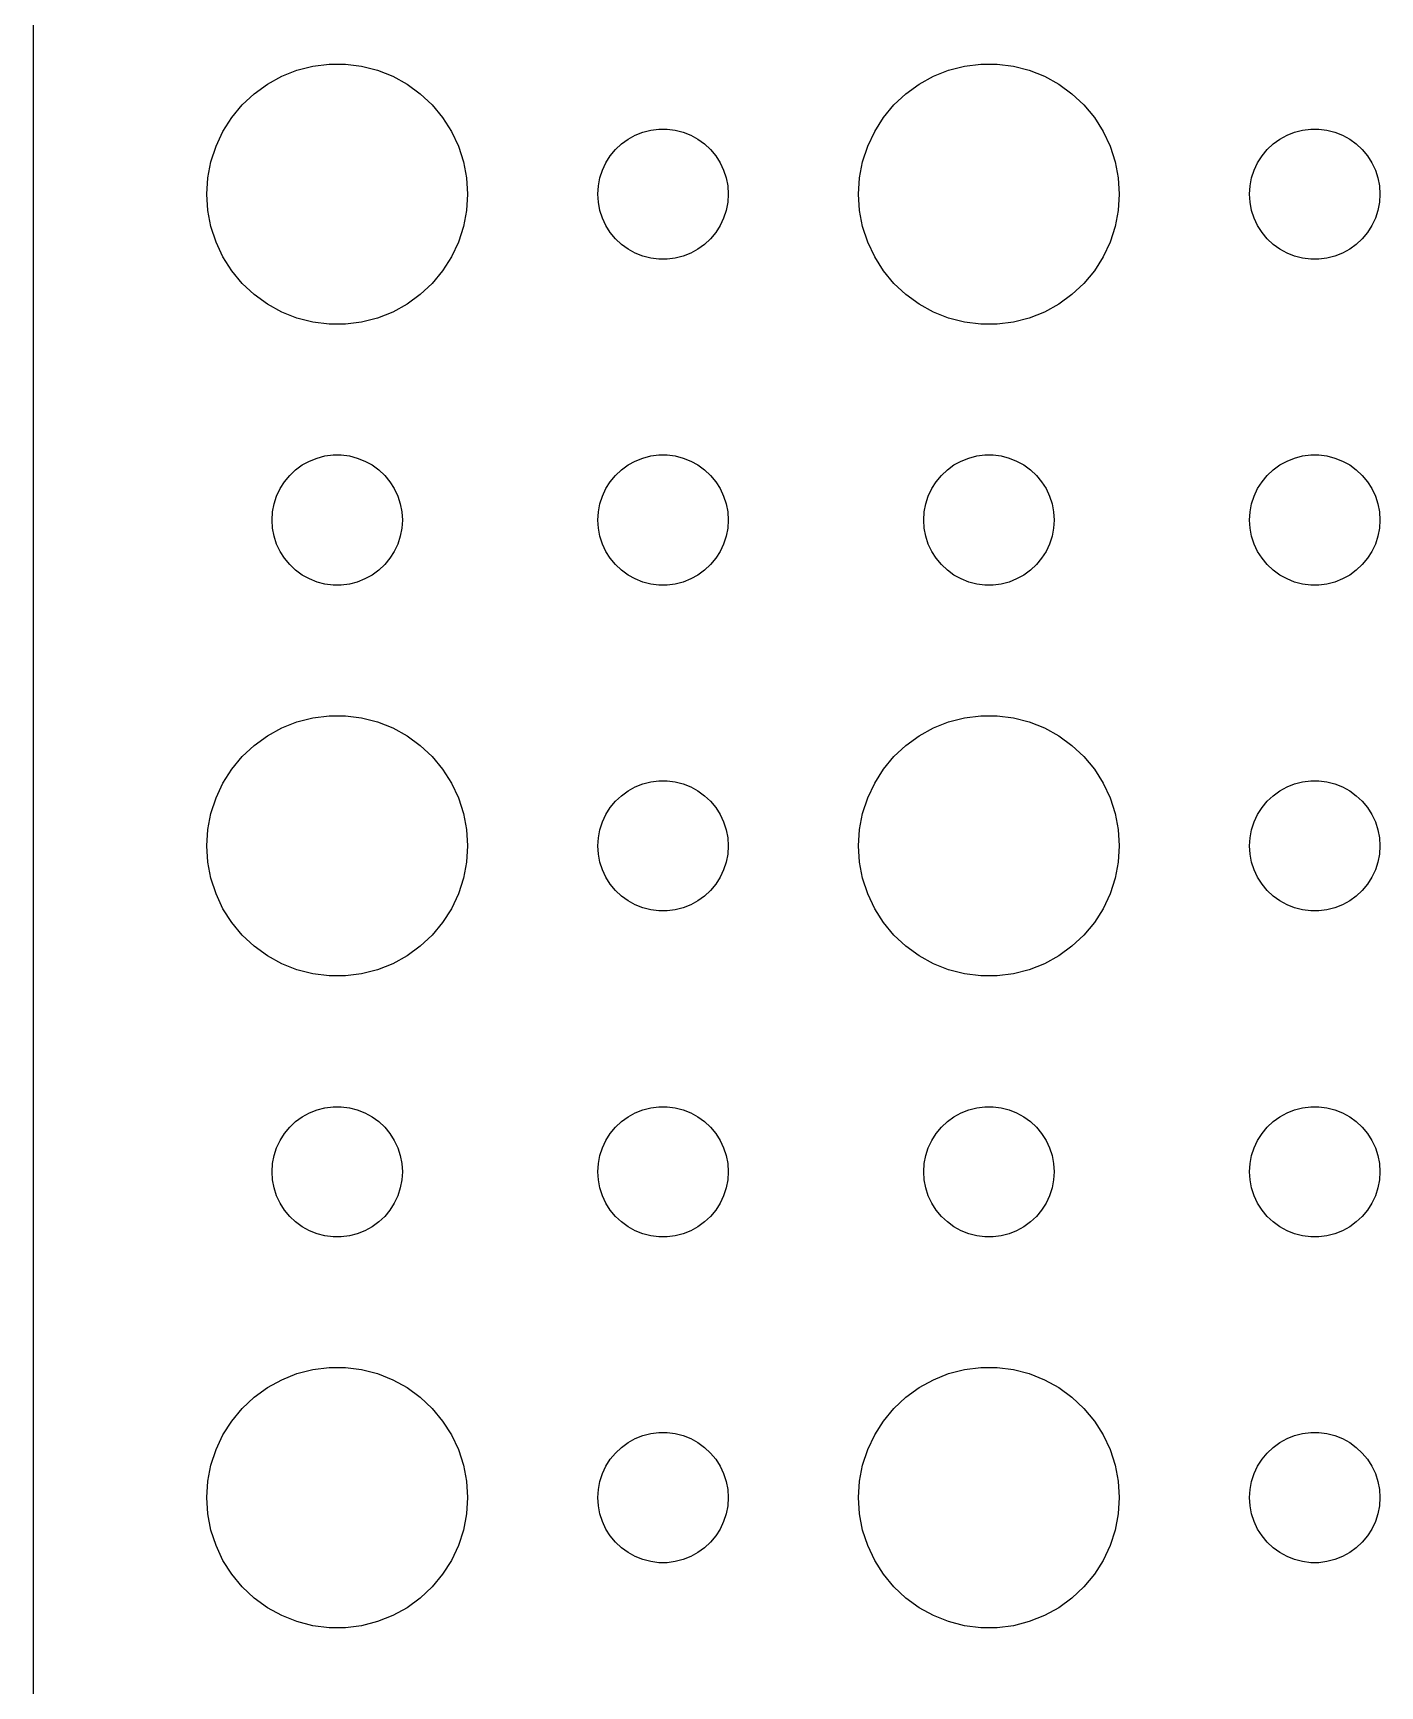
# Model space of a CAD drawing. Header units: metres. Extents: x -74 to 74, y -67 to 67.
# Drawn here: x -74.5 to -43.5, y -4.33 to 33.71 of the extents above; entities that cross this region are included whole.
import ezdxf

# ---------------------------------------------------------------- set-up
doc = ezdxf.new("R2010")
doc.units = ezdxf.units.M

msp = doc.modelspace()

# ---------------------------------------------------------------- linework, layer by layer
for p, q in [((-74.5, 62), (-74.5, -62)), ((-68.7773, 32.7145), (-68.427, 32.8532)), ((-68.427, 32.8532), (-68.0621, 32.9469)), ((-68.0621, 32.9469), (-67.6884, 32.9941)), ((-67.6884, 32.9941), (-67.3116, 32.9941)), ((-67.3116, 32.9941), (-66.9379, 32.9469)), ((-66.9379, 32.9469), (-66.573, 32.8532)), ((-66.573, 32.8532), (-66.2227, 32.7145)), ((-53.7773, 32.7145), (-53.427, 32.8532)), ((-53.427, 32.8532), (-53.0621, 32.9469)), ((-53.0621, 32.9469), (-52.6884, 32.9941)), ((-52.6884, 32.9941), (-52.3116, 32.9941)), ((-52.3116, 32.9941), (-51.9379, 32.9469)), ((-51.9379, 32.9469), (-51.5729, 32.8532)), ((-51.5729, 32.8532), (-51.2227, 32.7145)), ((-69.4123, 32.3115), (-69.1075, 32.533)), ((-69.1075, 32.533), (-68.7773, 32.7145)), ((-66.2227, 32.7145), (-65.8925, 32.533)), ((-65.8925, 32.533), (-65.5877, 32.3115)), ((-54.4123, 32.3115), (-54.1075, 32.533)), ((-54.1075, 32.533), (-53.7773, 32.7145)), ((-51.2227, 32.7145), (-50.8925, 32.533)), ((-50.8925, 32.533), (-50.5877, 32.3115)), ((-69.927, 31.7634), (-69.6869, 32.0536)), ((-69.6869, 32.0536), (-69.4123, 32.3115)), ((-65.5877, 32.3115), (-65.3131, 32.0536)), ((-65.3131, 32.0536), (-65.073, 31.7634)), ((-54.927, 31.7634), (-54.6869, 32.0536)), ((-54.6869, 32.0536), (-54.4123, 32.3115)), ((-50.5877, 32.3115), (-50.3131, 32.0536)), ((-50.3131, 32.0536), (-50.0729, 31.7634)), ((-70.1289, 31.4453), (-69.927, 31.7634)), ((-65.073, 31.7634), (-64.8711, 31.4453)), ((-55.1289, 31.4453), (-54.927, 31.7634)), ((-50.0729, 31.7634), (-49.8711, 31.4453)), ((-70.2893, 31.1044), (-70.1289, 31.4453)), ((-64.8711, 31.4453), (-64.7107, 31.1044)), ((-60.9561, 31.1558), (-60.8037, 31.2665)), ((-60.8037, 31.2665), (-60.6387, 31.3572)), ((-60.6387, 31.3572), (-60.4635, 31.4266)), ((-60.4635, 31.4266), (-60.2811, 31.4734)), ((-60.2811, 31.4734), (-60.0942, 31.497)), ((-60.0942, 31.497), (-59.9058, 31.497)), ((-59.9058, 31.497), (-59.7189, 31.4734)), ((-59.7189, 31.4734), (-59.5365, 31.4266)), ((-59.5365, 31.4266), (-59.3613, 31.3572)), ((-59.3613, 31.3572), (-59.1963, 31.2665)), ((-59.1963, 31.2665), (-59.0439, 31.1558)), ((-55.2893, 31.1044), (-55.1289, 31.4453)), ((-49.8711, 31.4453), (-49.7107, 31.1044)), ((-45.9561, 31.1558), (-45.8037, 31.2665)), ((-45.8037, 31.2665), (-45.6387, 31.3572)), ((-45.6387, 31.3572), (-45.4635, 31.4266)), ((-45.4635, 31.4266), (-45.2811, 31.4734)), ((-45.2811, 31.4734), (-45.0942, 31.497)), ((-45.0942, 31.497), (-44.9058, 31.497)), ((-44.9058, 31.497), (-44.7189, 31.4734)), ((-44.7189, 31.4734), (-44.5365, 31.4266)), ((-44.5365, 31.4266), (-44.3613, 31.3572)), ((-44.3613, 31.3572), (-44.1963, 31.2665)), ((-44.1963, 31.2665), (-44.0439, 31.1558)), ((-70.4057, 30.7461), (-70.2893, 31.1044)), ((-64.7107, 31.1044), (-64.5943, 30.7461)), ((-61.3145, 30.7226), (-61.2135, 30.8817)), ((-61.2135, 30.8817), (-61.0934, 31.0268)), ((-61.0934, 31.0268), (-60.9561, 31.1558)), ((-59.0439, 31.1558), (-58.9065, 31.0268)), ((-58.9065, 31.0268), (-58.7865, 30.8817)), ((-58.7865, 30.8817), (-58.6855, 30.7226)), ((-55.4057, 30.7461), (-55.2893, 31.1044)), ((-49.7107, 31.1044), (-49.5942, 30.7461)), ((-46.3145, 30.7226), (-46.2135, 30.8817)), ((-46.2135, 30.8817), (-46.0934, 31.0268)), ((-46.0934, 31.0268), (-45.9561, 31.1558)), ((-44.0439, 31.1558), (-43.9065, 31.0268)), ((-43.9065, 31.0268), (-43.7865, 30.8817)), ((-43.7865, 30.8817), (-43.6855, 30.7226)), ((-70.4763, 30.376), (-70.4057, 30.7461)), ((-64.5943, 30.7461), (-64.5237, 30.376)), ((-61.4529, 30.373), (-61.3947, 30.5522)), ((-61.3947, 30.5522), (-61.3145, 30.7226)), ((-58.6855, 30.7226), (-58.6053, 30.5522)), ((-58.6053, 30.5522), (-58.5471, 30.373)), ((-55.4763, 30.376), (-55.4057, 30.7461)), ((-49.5942, 30.7461), (-49.5237, 30.376)), ((-46.4529, 30.373), (-46.3947, 30.5522)), ((-46.3947, 30.5522), (-46.3145, 30.7226)), ((-43.6855, 30.7226), (-43.6053, 30.5522)), ((-43.6053, 30.5522), (-43.5471, 30.373)), ((-70.5, 30), (-70.4763, 30.376)), ((-64.5237, 30.376), (-64.5, 30)), ((-61.5, 30), (-61.4882, 30.188)), ((-61.4882, 30.188), (-61.4529, 30.373)), ((-58.5471, 30.373), (-58.5118, 30.188)), ((-58.5118, 30.188), (-58.5, 30)), ((-55.5, 30), (-55.4763, 30.376)), ((-49.5237, 30.376), (-49.5, 30)), ((-46.5, 30), (-46.4882, 30.188)), ((-46.4882, 30.188), (-46.4529, 30.373)), ((-43.5471, 30.373), (-43.5118, 30.188)), ((-43.5118, 30.188), (-43.5, 30)), ((-70.4763, 29.624), (-70.5, 30)), ((-64.5, 30), (-64.5237, 29.624)), ((-61.4882, 29.812), (-61.5, 30)), ((-61.4529, 29.627), (-61.4882, 29.812)), ((-58.5118, 29.812), (-58.5471, 29.627)), ((-58.5, 30), (-58.5118, 29.812)), ((-55.4763, 29.624), (-55.5, 30)), ((-49.5, 30), (-49.5237, 29.624)), ((-46.4882, 29.812), (-46.5, 30)), ((-46.4529, 29.627), (-46.4882, 29.812)), ((-43.5118, 29.812), (-43.5471, 29.627)), ((-43.5, 30), (-43.5118, 29.812)), ((-70.4057, 29.2539), (-70.4763, 29.624)), ((-64.5237, 29.624), (-64.5943, 29.2539)), ((-61.3947, 29.4478), (-61.4529, 29.627)), ((-61.3145, 29.2774), (-61.3947, 29.4478)), ((-58.6053, 29.4478), (-58.6855, 29.2774)), ((-58.5471, 29.627), (-58.6053, 29.4478)), ((-55.4057, 29.2539), (-55.4763, 29.624)), ((-49.5237, 29.624), (-49.5942, 29.2539)), ((-46.3947, 29.4478), (-46.4529, 29.627)), ((-46.3145, 29.2774), (-46.3947, 29.4478)), ((-43.6053, 29.4478), (-43.6855, 29.2774)), ((-43.5471, 29.627), (-43.6053, 29.4478)), ((-70.2893, 28.8956), (-70.4057, 29.2539)), ((-64.5943, 29.2539), (-64.7107, 28.8956)), ((-61.2135, 29.1183), (-61.3145, 29.2774)), ((-61.0934, 28.9732), (-61.2135, 29.1183)), ((-60.9561, 28.8442), (-61.0934, 28.9732)), ((-58.9065, 28.9732), (-59.0439, 28.8442)), ((-58.7865, 29.1183), (-58.9065, 28.9732)), ((-58.6855, 29.2774), (-58.7865, 29.1183)), ((-55.2893, 28.8956), (-55.4057, 29.2539)), ((-49.5942, 29.2539), (-49.7107, 28.8956)), ((-46.2135, 29.1183), (-46.3145, 29.2774)), ((-46.0934, 28.9732), (-46.2135, 29.1183)), ((-45.9561, 28.8442), (-46.0934, 28.9732)), ((-43.9065, 28.9732), (-44.0439, 28.8442)), ((-43.7865, 29.1183), (-43.9065, 28.9732)), ((-43.6855, 29.2774), (-43.7865, 29.1183)), ((-70.1289, 28.5547), (-70.2893, 28.8956)), ((-69.927, 28.2366), (-70.1289, 28.5547)), ((-64.8711, 28.5547), (-65.073, 28.2366)), ((-64.7107, 28.8956), (-64.8711, 28.5547)), ((-60.8037, 28.7335), (-60.9561, 28.8442)), ((-60.6387, 28.6427), (-60.8037, 28.7335)), ((-60.4635, 28.5734), (-60.6387, 28.6427)), ((-60.2811, 28.5266), (-60.4635, 28.5734)), ((-59.5365, 28.5734), (-59.7189, 28.5266)), ((-59.3613, 28.6427), (-59.5365, 28.5734)), ((-59.1963, 28.7335), (-59.3613, 28.6427)), ((-59.0439, 28.8442), (-59.1963, 28.7335)), ((-55.1289, 28.5547), (-55.2893, 28.8956)), ((-54.927, 28.2366), (-55.1289, 28.5547)), ((-49.8711, 28.5547), (-50.0729, 28.2366)), ((-49.7107, 28.8956), (-49.8711, 28.5547)), ((-45.8037, 28.7335), (-45.9561, 28.8442)), ((-45.6387, 28.6427), (-45.8037, 28.7335)), ((-45.4635, 28.5734), (-45.6387, 28.6427)), ((-45.2811, 28.5266), (-45.4635, 28.5734)), ((-44.5365, 28.5734), (-44.7189, 28.5266)), ((-44.3613, 28.6427), (-44.5365, 28.5734)), ((-44.1963, 28.7335), (-44.3613, 28.6427)), ((-44.0439, 28.8442), (-44.1963, 28.7335)), ((-69.6869, 27.9464), (-69.927, 28.2366)), ((-65.073, 28.2366), (-65.3131, 27.9464)), ((-60.0942, 28.503), (-60.2811, 28.5266)), ((-59.9058, 28.503), (-60.0942, 28.503)), ((-59.7189, 28.5266), (-59.9058, 28.503)), ((-54.6869, 27.9464), (-54.927, 28.2366)), ((-50.0729, 28.2366), (-50.3131, 27.9464)), ((-45.0942, 28.503), (-45.2811, 28.5266)), ((-44.9058, 28.503), (-45.0942, 28.503)), ((-44.7189, 28.5266), (-44.9058, 28.503)), ((-69.4123, 27.6884), (-69.6869, 27.9464)), ((-65.3131, 27.9464), (-65.5877, 27.6884)), ((-54.4123, 27.6884), (-54.6869, 27.9464)), ((-50.3131, 27.9464), (-50.5877, 27.6884)), ((-69.1075, 27.467), (-69.4123, 27.6884)), ((-68.7773, 27.2855), (-69.1075, 27.467)), ((-65.8925, 27.467), (-66.2227, 27.2855)), ((-65.5877, 27.6884), (-65.8925, 27.467)), ((-54.1075, 27.467), (-54.4123, 27.6884)), ((-53.7773, 27.2855), (-54.1075, 27.467)), ((-50.8925, 27.467), (-51.2227, 27.2855)), ((-50.5877, 27.6884), (-50.8925, 27.467)), ((-68.427, 27.1468), (-68.7773, 27.2855)), ((-68.0621, 27.0531), (-68.427, 27.1468)), ((-67.6884, 27.0059), (-68.0621, 27.0531)), ((-66.9379, 27.0531), (-67.3116, 27.0059)), ((-66.573, 27.1468), (-66.9379, 27.0531)), ((-66.2227, 27.2855), (-66.573, 27.1468)), ((-53.427, 27.1468), (-53.7773, 27.2855)), ((-53.0621, 27.0531), (-53.427, 27.1468)), ((-52.6884, 27.0059), (-53.0621, 27.0531)), ((-51.9379, 27.0531), (-52.3116, 27.0059)), ((-51.5729, 27.1468), (-51.9379, 27.0531)), ((-51.2227, 27.2855), (-51.5729, 27.1468)), ((-67.3116, 27.0059), (-67.6884, 27.0059)), ((-52.3116, 27.0059), (-52.6884, 27.0059)), ((-67.9635, 23.9266), (-67.7811, 23.9734)), ((-67.7811, 23.9734), (-67.5942, 23.997)), ((-67.5942, 23.997), (-67.4058, 23.997)), ((-67.4058, 23.997), (-67.2189, 23.9734)), ((-67.2189, 23.9734), (-67.0365, 23.9266)), ((-60.4635, 23.9266), (-60.2811, 23.9734)), ((-60.2811, 23.9734), (-60.0942, 23.997)), ((-60.0942, 23.997), (-59.9058, 23.997)), ((-59.9058, 23.997), (-59.7189, 23.9734)), ((-59.7189, 23.9734), (-59.5365, 23.9266)), ((-52.9635, 23.9266), (-52.7811, 23.9734)), ((-52.7811, 23.9734), (-52.5942, 23.997)), ((-52.5942, 23.997), (-52.4058, 23.997)), ((-52.4058, 23.997), (-52.2189, 23.9734)), ((-52.2189, 23.9734), (-52.0365, 23.9266)), ((-45.4635, 23.9266), (-45.2811, 23.9734)), ((-45.2811, 23.9734), (-45.0942, 23.997)), ((-45.0942, 23.997), (-44.9058, 23.997)), ((-44.9058, 23.997), (-44.7189, 23.9734)), ((-44.7189, 23.9734), (-44.5365, 23.9266)), ((-68.5934, 23.5268), (-68.4561, 23.6558)), ((-68.4561, 23.6558), (-68.3037, 23.7665)), ((-68.3037, 23.7665), (-68.1387, 23.8572)), ((-68.1387, 23.8572), (-67.9635, 23.9266)), ((-67.0365, 23.9266), (-66.8613, 23.8572)), ((-66.8613, 23.8572), (-66.6963, 23.7665)), ((-66.6963, 23.7665), (-66.5439, 23.6558)), ((-66.5439, 23.6558), (-66.4065, 23.5268)), ((-61.0934, 23.5268), (-60.9561, 23.6558)), ((-60.9561, 23.6558), (-60.8037, 23.7665)), ((-60.8037, 23.7665), (-60.6387, 23.8572)), ((-60.6387, 23.8572), (-60.4635, 23.9266)), ((-59.5365, 23.9266), (-59.3613, 23.8572)), ((-59.3613, 23.8572), (-59.1963, 23.7665)), ((-59.1963, 23.7665), (-59.0439, 23.6558)), ((-59.0439, 23.6558), (-58.9065, 23.5268)), ((-53.5934, 23.5268), (-53.4561, 23.6558)), ((-53.4561, 23.6558), (-53.3037, 23.7665)), ((-53.3037, 23.7665), (-53.1387, 23.8572)), ((-53.1387, 23.8572), (-52.9635, 23.9266)), ((-52.0365, 23.9266), (-51.8613, 23.8572)), ((-51.8613, 23.8572), (-51.6963, 23.7665)), ((-51.6963, 23.7665), (-51.5439, 23.6558)), ((-51.5439, 23.6558), (-51.4065, 23.5268)), ((-46.0934, 23.5268), (-45.9561, 23.6558)), ((-45.9561, 23.6558), (-45.8037, 23.7665)), ((-45.8037, 23.7665), (-45.6387, 23.8572)), ((-45.6387, 23.8572), (-45.4635, 23.9266)), ((-44.5365, 23.9266), (-44.3613, 23.8572)), ((-44.3613, 23.8572), (-44.1963, 23.7665)), ((-44.1963, 23.7665), (-44.0439, 23.6558)), ((-44.0439, 23.6558), (-43.9065, 23.5268)), ((-68.8947, 23.0522), (-68.8145, 23.2226)), ((-68.8145, 23.2226), (-68.7135, 23.3817)), ((-68.7135, 23.3817), (-68.5934, 23.5268)), ((-66.4065, 23.5268), (-66.2865, 23.3817)), ((-66.2865, 23.3817), (-66.1855, 23.2226)), ((-66.1855, 23.2226), (-66.1053, 23.0522)), ((-61.3947, 23.0522), (-61.3145, 23.2226)), ((-61.3145, 23.2226), (-61.2135, 23.3817)), ((-61.2135, 23.3817), (-61.0934, 23.5268)), ((-58.9065, 23.5268), (-58.7865, 23.3817)), ((-58.7865, 23.3817), (-58.6855, 23.2226)), ((-58.6855, 23.2226), (-58.6053, 23.0522)), ((-53.8947, 23.0522), (-53.8145, 23.2226)), ((-53.8145, 23.2226), (-53.7135, 23.3817)), ((-53.7135, 23.3817), (-53.5934, 23.5268)), ((-51.4065, 23.5268), (-51.2865, 23.3817)), ((-51.2865, 23.3817), (-51.1855, 23.2226)), ((-51.1855, 23.2226), (-51.1053, 23.0522)), ((-46.3947, 23.0522), (-46.3145, 23.2226)), ((-46.3145, 23.2226), (-46.2135, 23.3817)), ((-46.2135, 23.3817), (-46.0934, 23.5268)), ((-43.9065, 23.5268), (-43.7865, 23.3817)), ((-43.7865, 23.3817), (-43.6855, 23.2226)), ((-43.6855, 23.2226), (-43.6053, 23.0522)), ((-68.9882, 22.688), (-68.9529, 22.873)), ((-68.9529, 22.873), (-68.8947, 23.0522)), ((-66.1053, 23.0522), (-66.0471, 22.873)), ((-66.0471, 22.873), (-66.0118, 22.688)), ((-61.4882, 22.688), (-61.4529, 22.873)), ((-61.4529, 22.873), (-61.3947, 23.0522)), ((-58.6053, 23.0522), (-58.5471, 22.873)), ((-58.5471, 22.873), (-58.5118, 22.688)), ((-53.9882, 22.688), (-53.9529, 22.873)), ((-53.9529, 22.873), (-53.8947, 23.0522)), ((-51.1053, 23.0522), (-51.0471, 22.873)), ((-51.0471, 22.873), (-51.0118, 22.688)), ((-46.4882, 22.688), (-46.4529, 22.873)), ((-46.4529, 22.873), (-46.3947, 23.0522)), ((-43.6053, 23.0522), (-43.5471, 22.873)), ((-43.5471, 22.873), (-43.5118, 22.688)), ((-69, 22.5), (-68.9882, 22.688)), ((-68.9882, 22.312), (-69, 22.5)), ((-66.0118, 22.688), (-66, 22.5)), ((-66, 22.5), (-66.0118, 22.312)), ((-61.5, 22.5), (-61.4882, 22.688)), ((-61.4882, 22.312), (-61.5, 22.5)), ((-58.5118, 22.688), (-58.5, 22.5)), ((-58.5, 22.5), (-58.5118, 22.312)), ((-54, 22.5), (-53.9882, 22.688)), ((-53.9882, 22.312), (-54, 22.5)), ((-51.0118, 22.688), (-51, 22.5)), ((-51, 22.5), (-51.0118, 22.312)), ((-46.5, 22.5), (-46.4882, 22.688)), ((-46.4882, 22.312), (-46.5, 22.5)), ((-43.5118, 22.688), (-43.5, 22.5)), ((-43.5, 22.5), (-43.5118, 22.312)), ((-68.9529, 22.127), (-68.9882, 22.312)), ((-68.8947, 21.9478), (-68.9529, 22.127)), ((-66.0471, 22.127), (-66.1053, 21.9478)), ((-66.0118, 22.312), (-66.0471, 22.127)), ((-61.4529, 22.127), (-61.4882, 22.312)), ((-61.3947, 21.9478), (-61.4529, 22.127)), ((-58.5471, 22.127), (-58.6053, 21.9478)), ((-58.5118, 22.312), (-58.5471, 22.127)), ((-53.9529, 22.127), (-53.9882, 22.312)), ((-53.8947, 21.9478), (-53.9529, 22.127)), ((-51.0471, 22.127), (-51.1053, 21.9478)), ((-51.0118, 22.312), (-51.0471, 22.127)), ((-46.4529, 22.127), (-46.4882, 22.312)), ((-46.3947, 21.9478), (-46.4529, 22.127)), ((-43.5471, 22.127), (-43.6053, 21.9478)), ((-43.5118, 22.312), (-43.5471, 22.127)), ((-68.8145, 21.7774), (-68.8947, 21.9478)), ((-68.7135, 21.6183), (-68.8145, 21.7774)), ((-66.1855, 21.7774), (-66.2865, 21.6183)), ((-66.1053, 21.9478), (-66.1855, 21.7774)), ((-61.3145, 21.7774), (-61.3947, 21.9478)), ((-61.2135, 21.6183), (-61.3145, 21.7774)), ((-58.6855, 21.7774), (-58.7865, 21.6183)), ((-58.6053, 21.9478), (-58.6855, 21.7774)), ((-53.8145, 21.7774), (-53.8947, 21.9478)), ((-53.7135, 21.6183), (-53.8145, 21.7774)), ((-51.1855, 21.7774), (-51.2865, 21.6183)), ((-51.1053, 21.9478), (-51.1855, 21.7774)), ((-46.3145, 21.7774), (-46.3947, 21.9478)), ((-46.2135, 21.6183), (-46.3145, 21.7774)), ((-43.6855, 21.7774), (-43.7865, 21.6183)), ((-43.6053, 21.9478), (-43.6855, 21.7774)), ((-68.5934, 21.4732), (-68.7135, 21.6183)), ((-68.4561, 21.3442), (-68.5934, 21.4732)), ((-68.3037, 21.2335), (-68.4561, 21.3442)), ((-66.5439, 21.3442), (-66.6963, 21.2335)), ((-66.4065, 21.4732), (-66.5439, 21.3442)), ((-66.2865, 21.6183), (-66.4065, 21.4732)), ((-61.0934, 21.4732), (-61.2135, 21.6183)), ((-60.9561, 21.3442), (-61.0934, 21.4732)), ((-60.8037, 21.2335), (-60.9561, 21.3442)), ((-59.0439, 21.3442), (-59.1963, 21.2335)), ((-58.9065, 21.4732), (-59.0439, 21.3442)), ((-58.7865, 21.6183), (-58.9065, 21.4732)), ((-53.5934, 21.4732), (-53.7135, 21.6183)), ((-53.4561, 21.3442), (-53.5934, 21.4732)), ((-53.3037, 21.2335), (-53.4561, 21.3442)), ((-51.5439, 21.3442), (-51.6963, 21.2335)), ((-51.4065, 21.4732), (-51.5439, 21.3442)), ((-51.2865, 21.6183), (-51.4065, 21.4732)), ((-46.0934, 21.4732), (-46.2135, 21.6183)), ((-45.9561, 21.3442), (-46.0934, 21.4732)), ((-45.8037, 21.2335), (-45.9561, 21.3442)), ((-44.0439, 21.3442), (-44.1963, 21.2335)), ((-43.9065, 21.4732), (-44.0439, 21.3442)), ((-43.7865, 21.6183), (-43.9065, 21.4732)), ((-68.1387, 21.1427), (-68.3037, 21.2335)), ((-67.9635, 21.0734), (-68.1387, 21.1427)), ((-67.7811, 21.0266), (-67.9635, 21.0734)), ((-67.5942, 21.003), (-67.7811, 21.0266)), ((-67.4058, 21.003), (-67.5942, 21.003)), ((-67.2189, 21.0266), (-67.4058, 21.003)), ((-67.0365, 21.0734), (-67.2189, 21.0266)), ((-66.8613, 21.1427), (-67.0365, 21.0734)), ((-66.6963, 21.2335), (-66.8613, 21.1427)), ((-60.6387, 21.1427), (-60.8037, 21.2335)), ((-60.4635, 21.0734), (-60.6387, 21.1427)), ((-60.2811, 21.0266), (-60.4635, 21.0734)), ((-60.0942, 21.003), (-60.2811, 21.0266)), ((-59.9058, 21.003), (-60.0942, 21.003)), ((-59.7189, 21.0266), (-59.9058, 21.003)), ((-59.5365, 21.0734), (-59.7189, 21.0266)), ((-59.3613, 21.1427), (-59.5365, 21.0734)), ((-59.1963, 21.2335), (-59.3613, 21.1427)), ((-53.1387, 21.1427), (-53.3037, 21.2335)), ((-52.9635, 21.0734), (-53.1387, 21.1427)), ((-52.7811, 21.0266), (-52.9635, 21.0734)), ((-52.5942, 21.003), (-52.7811, 21.0266)), ((-52.4058, 21.003), (-52.5942, 21.003)), ((-52.2189, 21.0266), (-52.4058, 21.003)), ((-52.0365, 21.0734), (-52.2189, 21.0266)), ((-51.8613, 21.1427), (-52.0365, 21.0734)), ((-51.6963, 21.2335), (-51.8613, 21.1427)), ((-45.6387, 21.1427), (-45.8037, 21.2335)), ((-45.4635, 21.0734), (-45.6387, 21.1427)), ((-45.2811, 21.0266), (-45.4635, 21.0734)), ((-45.0942, 21.003), (-45.2811, 21.0266)), ((-44.9058, 21.003), (-45.0942, 21.003)), ((-44.7189, 21.0266), (-44.9058, 21.003)), ((-44.5365, 21.0734), (-44.7189, 21.0266)), ((-44.3613, 21.1427), (-44.5365, 21.0734)), ((-44.1963, 21.2335), (-44.3613, 21.1427)), ((-68.427, 17.8532), (-68.0621, 17.9469)), ((-68.0621, 17.9469), (-67.6884, 17.9941)), ((-67.6884, 17.9941), (-67.3116, 17.9941)), ((-67.3116, 17.9941), (-66.9379, 17.9469)), ((-66.9379, 17.9469), (-66.573, 17.8532)), ((-53.427, 17.8532), (-53.0621, 17.9469)), ((-53.0621, 17.9469), (-52.6884, 17.9941)), ((-52.6884, 17.9941), (-52.3116, 17.9941)), ((-52.3116, 17.9941), (-51.9379, 17.9469)), ((-51.9379, 17.9469), (-51.5729, 17.8532)), ((-69.4123, 17.3115), (-69.1075, 17.533)), ((-69.1075, 17.533), (-68.7773, 17.7145)), ((-68.7773, 17.7145), (-68.427, 17.8532)), ((-66.573, 17.8532), (-66.2227, 17.7145)), ((-66.2227, 17.7145), (-65.8925, 17.533)), ((-65.8925, 17.533), (-65.5877, 17.3115)), ((-54.4123, 17.3115), (-54.1075, 17.533)), ((-54.1075, 17.533), (-53.7773, 17.7145)), ((-53.7773, 17.7145), (-53.427, 17.8532)), ((-51.5729, 17.8532), (-51.2227, 17.7145)), ((-51.2227, 17.7145), (-50.8925, 17.533)), ((-50.8925, 17.533), (-50.5877, 17.3115)), ((-69.6869, 17.0536), (-69.4123, 17.3115)), ((-65.5877, 17.3115), (-65.3131, 17.0536)), ((-54.6869, 17.0536), (-54.4123, 17.3115)), ((-50.5877, 17.3115), (-50.3131, 17.0536)), ((-70.1289, 16.4453), (-69.927, 16.7634)), ((-69.927, 16.7634), (-69.6869, 17.0536)), ((-65.3131, 17.0536), (-65.073, 16.7634)), ((-65.073, 16.7634), (-64.8711, 16.4453)), ((-55.1289, 16.4453), (-54.927, 16.7634)), ((-54.927, 16.7634), (-54.6869, 17.0536)), ((-50.3131, 17.0536), (-50.0729, 16.7634)), ((-50.0729, 16.7634), (-49.8711, 16.4453)), ((-70.2893, 16.1044), (-70.1289, 16.4453)), ((-64.8711, 16.4453), (-64.7107, 16.1044)), ((-60.6387, 16.3572), (-60.4635, 16.4266)), ((-60.4635, 16.4266), (-60.2811, 16.4734)), ((-60.2811, 16.4734), (-60.0942, 16.497)), ((-60.0942, 16.497), (-59.9058, 16.497)), ((-59.9058, 16.497), (-59.7189, 16.4734)), ((-59.7189, 16.4734), (-59.5365, 16.4266)), ((-59.5365, 16.4266), (-59.3613, 16.3572)), ((-55.2893, 16.1044), (-55.1289, 16.4453)), ((-49.8711, 16.4453), (-49.7107, 16.1044)), ((-45.6387, 16.3572), (-45.4635, 16.4266)), ((-45.4635, 16.4266), (-45.2811, 16.4734)), ((-45.2811, 16.4734), (-45.0942, 16.497)), ((-45.0942, 16.497), (-44.9058, 16.497)), ((-44.9058, 16.497), (-44.7189, 16.4734)), ((-44.7189, 16.4734), (-44.5365, 16.4266)), ((-44.5365, 16.4266), (-44.3613, 16.3572)), ((-70.4057, 15.7461), (-70.2893, 16.1044)), ((-64.7107, 16.1044), (-64.5943, 15.7461)), ((-61.2135, 15.8817), (-61.0934, 16.0268)), ((-61.0934, 16.0268), (-60.9561, 16.1558)), ((-60.9561, 16.1558), (-60.8037, 16.2665)), ((-60.8037, 16.2665), (-60.6387, 16.3572)), ((-59.3613, 16.3572), (-59.1963, 16.2665)), ((-59.1963, 16.2665), (-59.0439, 16.1558)), ((-59.0439, 16.1558), (-58.9065, 16.0268)), ((-58.9065, 16.0268), (-58.7865, 15.8817)), ((-55.4057, 15.7461), (-55.2893, 16.1044)), ((-49.7107, 16.1044), (-49.5942, 15.7461)), ((-46.2135, 15.8817), (-46.0934, 16.0268)), ((-46.0934, 16.0268), (-45.9561, 16.1558)), ((-45.9561, 16.1558), (-45.8037, 16.2665)), ((-45.8037, 16.2665), (-45.6387, 16.3572)), ((-44.3613, 16.3572), (-44.1963, 16.2665)), ((-44.1963, 16.2665), (-44.0439, 16.1558)), ((-44.0439, 16.1558), (-43.9065, 16.0268)), ((-43.9065, 16.0268), (-43.7865, 15.8817)), ((-70.4763, 15.376), (-70.4057, 15.7461)), ((-64.5943, 15.7461), (-64.5237, 15.376)), ((-61.3947, 15.5522), (-61.3145, 15.7226)), ((-61.3145, 15.7226), (-61.2135, 15.8817)), ((-58.7865, 15.8817), (-58.6855, 15.7226)), ((-58.6855, 15.7226), (-58.6053, 15.5522)), ((-55.4763, 15.376), (-55.4057, 15.7461)), ((-49.5942, 15.7461), (-49.5237, 15.376)), ((-46.3947, 15.5522), (-46.3145, 15.7226)), ((-46.3145, 15.7226), (-46.2135, 15.8817)), ((-43.7865, 15.8817), (-43.6855, 15.7226)), ((-43.6855, 15.7226), (-43.6053, 15.5522)), ((-70.5, 15), (-70.4763, 15.376)), ((-64.5237, 15.376), (-64.5, 15)), ((-61.4882, 15.188), (-61.4529, 15.373)), ((-61.4529, 15.373), (-61.3947, 15.5522)), ((-58.6053, 15.5522), (-58.5471, 15.373)), ((-58.5471, 15.373), (-58.5118, 15.188)), ((-55.5, 15), (-55.4763, 15.376)), ((-49.5237, 15.376), (-49.5, 15)), ((-46.4882, 15.188), (-46.4529, 15.373)), ((-46.4529, 15.373), (-46.3947, 15.5522)), ((-43.6053, 15.5522), (-43.5471, 15.373)), ((-43.5471, 15.373), (-43.5118, 15.188)), ((-70.4763, 14.624), (-70.5, 15)), ((-64.5, 15), (-64.5237, 14.624)), ((-61.5, 15), (-61.4882, 15.188)), ((-61.4882, 14.812), (-61.5, 15)), ((-58.5118, 15.188), (-58.5, 15)), ((-58.5, 15), (-58.5118, 14.812)), ((-55.4763, 14.624), (-55.5, 15)), ((-49.5, 15), (-49.5237, 14.624)), ((-46.5, 15), (-46.4882, 15.188)), ((-46.4882, 14.812), (-46.5, 15)), ((-43.5118, 15.188), (-43.5, 15)), ((-43.5, 15), (-43.5118, 14.812)), ((-70.4057, 14.2539), (-70.4763, 14.624)), ((-64.5237, 14.624), (-64.5943, 14.2539)), ((-61.4529, 14.627), (-61.4882, 14.812)), ((-61.3947, 14.4478), (-61.4529, 14.627)), ((-58.5471, 14.627), (-58.6053, 14.4478)), ((-58.5118, 14.812), (-58.5471, 14.627)), ((-55.4057, 14.2539), (-55.4763, 14.624)), ((-49.5237, 14.624), (-49.5942, 14.2539)), ((-46.4529, 14.627), (-46.4882, 14.812)), ((-46.3947, 14.4478), (-46.4529, 14.627)), ((-43.5471, 14.627), (-43.6053, 14.4478)), ((-43.5118, 14.812), (-43.5471, 14.627)), ((-70.2893, 13.8956), (-70.4057, 14.2539)), ((-64.5943, 14.2539), (-64.7107, 13.8956)), ((-61.3145, 14.2774), (-61.3947, 14.4478)), ((-61.2135, 14.1183), (-61.3145, 14.2774)), ((-61.0934, 13.9732), (-61.2135, 14.1183)), ((-58.7865, 14.1183), (-58.9065, 13.9732)), ((-58.6855, 14.2774), (-58.7865, 14.1183)), ((-58.6053, 14.4478), (-58.6855, 14.2774)), ((-55.2893, 13.8956), (-55.4057, 14.2539)), ((-49.5942, 14.2539), (-49.7107, 13.8956)), ((-46.3145, 14.2774), (-46.3947, 14.4478)), ((-46.2135, 14.1183), (-46.3145, 14.2774)), ((-46.0934, 13.9732), (-46.2135, 14.1183)), ((-43.7865, 14.1183), (-43.9065, 13.9732)), ((-43.6855, 14.2774), (-43.7865, 14.1183)), ((-43.6053, 14.4478), (-43.6855, 14.2774)), ((-70.1289, 13.5547), (-70.2893, 13.8956)), ((-64.7107, 13.8956), (-64.8711, 13.5547)), ((-60.9561, 13.8442), (-61.0934, 13.9732)), ((-60.8037, 13.7335), (-60.9561, 13.8442)), ((-60.6387, 13.6427), (-60.8037, 13.7335)), ((-59.1963, 13.7335), (-59.3613, 13.6427)), ((-59.0439, 13.8442), (-59.1963, 13.7335)), ((-58.9065, 13.9732), (-59.0439, 13.8442)), ((-55.1289, 13.5547), (-55.2893, 13.8956)), ((-49.7107, 13.8956), (-49.8711, 13.5547)), ((-45.9561, 13.8442), (-46.0934, 13.9732)), ((-45.8037, 13.7335), (-45.9561, 13.8442)), ((-45.6387, 13.6427), (-45.8037, 13.7335)), ((-44.1963, 13.7335), (-44.3613, 13.6427)), ((-44.0439, 13.8442), (-44.1963, 13.7335)), ((-43.9065, 13.9732), (-44.0439, 13.8442)), ((-69.927, 13.2366), (-70.1289, 13.5547)), ((-64.8711, 13.5547), (-65.073, 13.2366)), ((-60.4635, 13.5734), (-60.6387, 13.6427)), ((-60.2811, 13.5266), (-60.4635, 13.5734)), ((-60.0942, 13.5029), (-60.2811, 13.5266)), ((-59.9058, 13.5029), (-60.0942, 13.5029)), ((-59.7189, 13.5266), (-59.9058, 13.5029)), ((-59.5365, 13.5734), (-59.7189, 13.5266)), ((-59.3613, 13.6427), (-59.5365, 13.5734)), ((-54.927, 13.2366), (-55.1289, 13.5547)), ((-49.8711, 13.5547), (-50.0729, 13.2366)), ((-45.4635, 13.5734), (-45.6387, 13.6427)), ((-45.2811, 13.5266), (-45.4635, 13.5734)), ((-45.0942, 13.5029), (-45.2811, 13.5266)), ((-44.9058, 13.5029), (-45.0942, 13.5029)), ((-44.7189, 13.5266), (-44.9058, 13.5029)), ((-44.5365, 13.5734), (-44.7189, 13.5266)), ((-44.3613, 13.6427), (-44.5365, 13.5734)), ((-69.6869, 12.9464), (-69.927, 13.2366)), ((-69.4123, 12.6884), (-69.6869, 12.9464)), ((-65.3131, 12.9464), (-65.5877, 12.6884)), ((-65.073, 13.2366), (-65.3131, 12.9464)), ((-54.6869, 12.9464), (-54.927, 13.2366)), ((-54.4123, 12.6884), (-54.6869, 12.9464)), ((-50.3131, 12.9464), (-50.5877, 12.6884)), ((-50.0729, 13.2366), (-50.3131, 12.9464)), ((-69.1075, 12.467), (-69.4123, 12.6884)), ((-65.5877, 12.6884), (-65.8925, 12.467)), ((-54.1075, 12.467), (-54.4123, 12.6884)), ((-50.5877, 12.6884), (-50.8925, 12.467)), ((-68.7773, 12.2855), (-69.1075, 12.467)), ((-68.427, 12.1468), (-68.7773, 12.2855)), ((-66.2227, 12.2855), (-66.573, 12.1468)), ((-65.8925, 12.467), (-66.2227, 12.2855)), ((-53.7773, 12.2855), (-54.1075, 12.467)), ((-53.427, 12.1468), (-53.7773, 12.2855)), ((-51.2227, 12.2855), (-51.5729, 12.1468)), ((-50.8925, 12.467), (-51.2227, 12.2855)), ((-68.0621, 12.0531), (-68.427, 12.1468)), ((-67.6884, 12.0059), (-68.0621, 12.0531)), ((-67.3116, 12.0059), (-67.6884, 12.0059)), ((-66.9379, 12.0531), (-67.3116, 12.0059)), ((-66.573, 12.1468), (-66.9379, 12.0531)), ((-53.0621, 12.0531), (-53.427, 12.1468)), ((-52.6884, 12.0059), (-53.0621, 12.0531)), ((-52.3116, 12.0059), (-52.6884, 12.0059)), ((-51.9379, 12.0531), (-52.3116, 12.0059)), ((-51.5729, 12.1468), (-51.9379, 12.0531)), ((-68.4561, 8.65576), (-68.3037, 8.76648)), ((-68.3037, 8.76648), (-68.1387, 8.85724)), ((-68.1387, 8.85724), (-67.9635, 8.92657)), ((-67.9635, 8.92657), (-67.7811, 8.97342)), ((-67.7811, 8.97342), (-67.5942, 8.99704)), ((-67.5942, 8.99704), (-67.4058, 8.99704)), ((-67.4058, 8.99704), (-67.2189, 8.97342)), ((-67.2189, 8.97342), (-67.0365, 8.92657)), ((-67.0365, 8.92657), (-66.8613, 8.85724)), ((-66.8613, 8.85724), (-66.6963, 8.76648)), ((-66.6963, 8.76648), (-66.5439, 8.65576)), ((-60.9561, 8.65576), (-60.8037, 8.76648)), ((-60.8037, 8.76648), (-60.6387, 8.85724)), ((-60.6387, 8.85724), (-60.4635, 8.92657)), ((-60.4635, 8.92657), (-60.2811, 8.97342)), ((-60.2811, 8.97342), (-60.0942, 8.99704)), ((-60.0942, 8.99704), (-59.9058, 8.99704)), ((-59.9058, 8.99704), (-59.7189, 8.97342)), ((-59.7189, 8.97342), (-59.5365, 8.92657)), ((-59.5365, 8.92657), (-59.3613, 8.85724)), ((-59.3613, 8.85724), (-59.1963, 8.76648)), ((-59.1963, 8.76648), (-59.0439, 8.65576)), ((-53.4561, 8.65576), (-53.3037, 8.76648)), ((-53.3037, 8.76648), (-53.1387, 8.85724)), ((-53.1387, 8.85724), (-52.9635, 8.92657)), ((-52.9635, 8.92657), (-52.7811, 8.97342)), ((-52.7811, 8.97342), (-52.5942, 8.99704)), ((-52.5942, 8.99704), (-52.4058, 8.99704)), ((-52.4058, 8.99704), (-52.2189, 8.97342)), ((-52.2189, 8.97342), (-52.0365, 8.92657)), ((-52.0365, 8.92657), (-51.8613, 8.85724)), ((-51.8613, 8.85724), (-51.6963, 8.76648)), ((-51.6963, 8.76648), (-51.5439, 8.65576)), ((-45.9561, 8.65576), (-45.8037, 8.76648)), ((-45.8037, 8.76648), (-45.6387, 8.85724)), ((-45.6387, 8.85724), (-45.4635, 8.92657)), ((-45.4635, 8.92657), (-45.2811, 8.97342)), ((-45.2811, 8.97342), (-45.0942, 8.99704)), ((-45.0942, 8.99704), (-44.9058, 8.99704)), ((-44.9058, 8.99704), (-44.7189, 8.97342)), ((-44.7189, 8.97342), (-44.5365, 8.92657)), ((-44.5365, 8.92657), (-44.3613, 8.85724)), ((-44.3613, 8.85724), (-44.1963, 8.76648)), ((-44.1963, 8.76648), (-44.0439, 8.65576)), ((-68.8145, 8.22263), (-68.7135, 8.38167)), ((-68.7135, 8.38167), (-68.5934, 8.52681)), ((-68.5934, 8.52681), (-68.4561, 8.65576)), ((-66.5439, 8.65576), (-66.4065, 8.52681)), ((-66.4065, 8.52681), (-66.2865, 8.38167)), ((-66.2865, 8.38167), (-66.1855, 8.22263)), ((-61.3145, 8.22263), (-61.2135, 8.38167)), ((-61.2135, 8.38167), (-61.0934, 8.52681)), ((-61.0934, 8.52681), (-60.9561, 8.65576)), ((-59.0439, 8.65576), (-58.9065, 8.52681)), ((-58.9065, 8.52681), (-58.7865, 8.38167)), ((-58.7865, 8.38167), (-58.6855, 8.22263)), ((-53.8145, 8.22263), (-53.7135, 8.38167)), ((-53.7135, 8.38167), (-53.5934, 8.52681)), ((-53.5934, 8.52681), (-53.4561, 8.65576)), ((-51.5439, 8.65576), (-51.4065, 8.52681)), ((-51.4065, 8.52681), (-51.2865, 8.38167)), ((-51.2865, 8.38167), (-51.1855, 8.22263)), ((-46.3145, 8.22263), (-46.2135, 8.38167)), ((-46.2135, 8.38167), (-46.0934, 8.52681)), ((-46.0934, 8.52681), (-45.9561, 8.65576)), ((-44.0439, 8.65576), (-43.9065, 8.52681)), ((-43.9065, 8.52681), (-43.7865, 8.38167)), ((-43.7865, 8.38167), (-43.6855, 8.22263)), ((-68.9529, 7.87303), (-68.8947, 8.05219)), ((-68.8947, 8.05219), (-68.8145, 8.22263)), ((-66.1855, 8.22263), (-66.1053, 8.05219)), ((-66.1053, 8.05219), (-66.0471, 7.87303)), ((-61.4529, 7.87303), (-61.3947, 8.05219)), ((-61.3947, 8.05219), (-61.3145, 8.22263)), ((-58.6855, 8.22263), (-58.6053, 8.05219)), ((-58.6053, 8.05219), (-58.5471, 7.87303)), ((-53.9529, 7.87303), (-53.8947, 8.05219)), ((-53.8947, 8.05219), (-53.8145, 8.22263)), ((-51.1855, 8.22263), (-51.1053, 8.05219)), ((-51.1053, 8.05219), (-51.0471, 7.87303)), ((-46.4529, 7.87303), (-46.3947, 8.05219)), ((-46.3947, 8.05219), (-46.3145, 8.22263)), ((-43.6855, 8.22263), (-43.6053, 8.05219)), ((-43.6053, 8.05219), (-43.5471, 7.87303)), ((-69, 7.5), (-68.9882, 7.68799)), ((-68.9882, 7.68799), (-68.9529, 7.87303)), ((-66.0471, 7.87303), (-66.0118, 7.68799)), ((-66.0118, 7.68799), (-66, 7.5)), ((-61.5, 7.5), (-61.4882, 7.68799)), ((-61.4882, 7.68799), (-61.4529, 7.87303)), ((-58.5471, 7.87303), (-58.5118, 7.68799)), ((-58.5118, 7.68799), (-58.5, 7.5)), ((-54, 7.5), (-53.9882, 7.68799)), ((-53.9882, 7.68799), (-53.9529, 7.87303)), ((-51.0471, 7.87303), (-51.0118, 7.68799)), ((-51.0118, 7.68799), (-51, 7.5)), ((-46.5, 7.5), (-46.4882, 7.68799)), ((-46.4882, 7.68799), (-46.4529, 7.87303)), ((-43.5471, 7.87303), (-43.5118, 7.68799)), ((-43.5118, 7.68799), (-43.5, 7.5)), ((-68.9882, 7.312), (-69, 7.5)), ((-68.9529, 7.12695), (-68.9882, 7.312)), ((-66.0118, 7.312), (-66.0471, 7.12695)), ((-66, 7.5), (-66.0118, 7.312)), ((-61.4882, 7.312), (-61.5, 7.5)), ((-61.4529, 7.12695), (-61.4882, 7.312)), ((-58.5118, 7.312), (-58.5471, 7.12695)), ((-58.5, 7.5), (-58.5118, 7.312)), ((-53.9882, 7.312), (-54, 7.5)), ((-53.9529, 7.12695), (-53.9882, 7.312)), ((-51.0118, 7.312), (-51.0471, 7.12695)), ((-51, 7.5), (-51.0118, 7.312)), ((-46.4882, 7.312), (-46.5, 7.5)), ((-46.4529, 7.12695), (-46.4882, 7.312)), ((-43.5118, 7.312), (-43.5471, 7.12695)), ((-43.5, 7.5), (-43.5118, 7.312)), ((-68.8947, 6.9478), (-68.9529, 7.12695)), ((-68.8145, 6.77736), (-68.8947, 6.9478)), ((-66.1053, 6.9478), (-66.1855, 6.77736)), ((-66.0471, 7.12695), (-66.1053, 6.9478)), ((-61.3947, 6.9478), (-61.4529, 7.12695)), ((-61.3145, 6.77736), (-61.3947, 6.9478)), ((-58.6053, 6.9478), (-58.6855, 6.77736)), ((-58.5471, 7.12695), (-58.6053, 6.9478)), ((-53.8947, 6.9478), (-53.9529, 7.12695)), ((-53.8145, 6.77736), (-53.8947, 6.9478)), ((-51.1053, 6.9478), (-51.1855, 6.77736)), ((-51.0471, 7.12695), (-51.1053, 6.9478)), ((-46.3947, 6.9478), (-46.4529, 7.12695)), ((-46.3145, 6.77736), (-46.3947, 6.9478)), ((-43.6053, 6.9478), (-43.6855, 6.77736)), ((-43.5471, 7.12695), (-43.6053, 6.9478)), ((-68.7135, 6.61832), (-68.8145, 6.77736)), ((-68.5934, 6.47318), (-68.7135, 6.61832)), ((-68.4561, 6.34422), (-68.5934, 6.47318)), ((-66.4065, 6.47318), (-66.5439, 6.34422)), ((-66.2865, 6.61832), (-66.4065, 6.47318)), ((-66.1855, 6.77736), (-66.2865, 6.61832)), ((-61.2135, 6.61832), (-61.3145, 6.77736)), ((-61.0934, 6.47318), (-61.2135, 6.61832)), ((-60.9561, 6.34422), (-61.0934, 6.47318)), ((-58.9065, 6.47318), (-59.0439, 6.34422)), ((-58.7865, 6.61832), (-58.9065, 6.47318)), ((-58.6855, 6.77736), (-58.7865, 6.61832)), ((-53.7135, 6.61832), (-53.8145, 6.77736)), ((-53.5934, 6.47318), (-53.7135, 6.61832)), ((-53.4561, 6.34422), (-53.5934, 6.47318)), ((-51.4065, 6.47318), (-51.5439, 6.34422)), ((-51.2865, 6.61832), (-51.4065, 6.47318)), ((-51.1855, 6.77736), (-51.2865, 6.61832)), ((-46.2135, 6.61832), (-46.3145, 6.77736)), ((-46.0934, 6.47318), (-46.2135, 6.61832)), ((-45.9561, 6.34422), (-46.0934, 6.47318)), ((-43.9065, 6.47318), (-44.0439, 6.34422)), ((-43.7865, 6.61832), (-43.9065, 6.47318)), ((-43.6855, 6.77736), (-43.7865, 6.61832)), ((-68.3037, 6.23351), (-68.4561, 6.34422)), ((-68.1387, 6.14275), (-68.3037, 6.23351)), ((-67.9635, 6.07341), (-68.1387, 6.14275)), ((-66.8613, 6.14275), (-67.0365, 6.07341)), ((-66.6963, 6.23351), (-66.8613, 6.14275)), ((-66.5439, 6.34422), (-66.6963, 6.23351)), ((-60.8037, 6.23351), (-60.9561, 6.34422)), ((-60.6387, 6.14275), (-60.8037, 6.23351)), ((-60.4635, 6.07341), (-60.6387, 6.14275)), ((-59.3613, 6.14275), (-59.5365, 6.07341)), ((-59.1963, 6.23351), (-59.3613, 6.14275)), ((-59.0439, 6.34422), (-59.1963, 6.23351)), ((-53.3037, 6.23351), (-53.4561, 6.34422)), ((-53.1387, 6.14275), (-53.3037, 6.23351)), ((-52.9635, 6.07341), (-53.1387, 6.14275)), ((-51.8613, 6.14275), (-52.0365, 6.07341)), ((-51.6963, 6.23351), (-51.8613, 6.14275)), ((-51.5439, 6.34422), (-51.6963, 6.23351)), ((-45.8037, 6.23351), (-45.9561, 6.34422)), ((-45.6387, 6.14275), (-45.8037, 6.23351)), ((-45.4635, 6.07341), (-45.6387, 6.14275)), ((-44.3613, 6.14275), (-44.5365, 6.07341)), ((-44.1963, 6.23351), (-44.3613, 6.14275)), ((-44.0439, 6.34422), (-44.1963, 6.23351)), ((-67.7811, 6.02657), (-67.9635, 6.07341)), ((-67.5942, 6.00294), (-67.7811, 6.02657)), ((-67.4058, 6.00294), (-67.5942, 6.00294)), ((-67.2189, 6.02657), (-67.4058, 6.00294)), ((-67.0365, 6.07341), (-67.2189, 6.02657)), ((-60.2811, 6.02657), (-60.4635, 6.07341)), ((-60.0942, 6.00294), (-60.2811, 6.02657)), ((-59.9058, 6.00294), (-60.0942, 6.00294)), ((-59.7189, 6.02657), (-59.9058, 6.00294)), ((-59.5365, 6.07341), (-59.7189, 6.02657)), ((-52.7811, 6.02657), (-52.9635, 6.07341)), ((-52.5942, 6.00294), (-52.7811, 6.02657)), ((-52.4058, 6.00294), (-52.5942, 6.00294)), ((-52.2189, 6.02657), (-52.4058, 6.00294)), ((-52.0365, 6.07341), (-52.2189, 6.02657)), ((-45.2811, 6.02657), (-45.4635, 6.07341)), ((-45.0942, 6.00294), (-45.2811, 6.02657)), ((-44.9058, 6.00294), (-45.0942, 6.00294)), ((-44.7189, 6.02657), (-44.9058, 6.00294)), ((-44.5365, 6.07341), (-44.7189, 6.02657)), ((-69.1075, 2.53297), (-68.7773, 2.71448)), ((-68.7773, 2.71448), (-68.427, 2.85316)), ((-68.427, 2.85316), (-68.0621, 2.94685)), ((-68.0621, 2.94685), (-67.6884, 2.99408)), ((-67.6884, 2.99408), (-67.3116, 2.99408)), ((-67.3116, 2.99408), (-66.9379, 2.94685)), ((-66.9379, 2.94685), (-66.573, 2.85316)), ((-66.573, 2.85316), (-66.2227, 2.71448)), ((-66.2227, 2.71448), (-65.8925, 2.53297)), ((-54.1075, 2.53297), (-53.7773, 2.71448)), ((-53.7773, 2.71448), (-53.427, 2.85316)), ((-53.427, 2.85316), (-53.0621, 2.94685)), ((-53.0621, 2.94685), (-52.6884, 2.99408)), ((-52.6884, 2.99408), (-52.3116, 2.99408)), ((-52.3116, 2.99408), (-51.9379, 2.94685)), ((-51.9379, 2.94685), (-51.5729, 2.85316)), ((-51.5729, 2.85316), (-51.2227, 2.71448)), ((-51.2227, 2.71448), (-50.8925, 2.53297)), ((-69.6869, 2.05363), (-69.4123, 2.31154)), ((-69.4123, 2.31154), (-69.1075, 2.53297)), ((-65.8925, 2.53297), (-65.5877, 2.31154)), ((-65.5877, 2.31154), (-65.3131, 2.05363)), ((-54.6869, 2.05363), (-54.4123, 2.31154)), ((-54.4123, 2.31154), (-54.1075, 2.53297)), ((-50.8925, 2.53297), (-50.5877, 2.31154)), ((-50.5877, 2.31154), (-50.3131, 2.05363)), ((-69.927, 1.76335), (-69.6869, 2.05363)), ((-65.3131, 2.05363), (-65.073, 1.76335)), ((-54.927, 1.76335), (-54.6869, 2.05363)), ((-50.3131, 2.05363), (-50.0729, 1.76335)), ((-70.1289, 1.44525), (-69.927, 1.76335)), ((-65.073, 1.76335), (-64.8711, 1.44525)), ((-55.1289, 1.44525), (-54.927, 1.76335)), ((-50.0729, 1.76335), (-49.8711, 1.44525)), ((-70.2893, 1.10437), (-70.1289, 1.44525)), ((-64.8711, 1.44525), (-64.7107, 1.10437)), ((-61.0934, 1.02681), (-60.9561, 1.15576)), ((-60.9561, 1.15576), (-60.8037, 1.26648)), ((-60.8037, 1.26648), (-60.6387, 1.35724)), ((-60.6387, 1.35724), (-60.4635, 1.42657)), ((-60.4635, 1.42657), (-60.2811, 1.47342)), ((-60.2811, 1.47342), (-60.0942, 1.49704)), ((-60.0942, 1.49704), (-59.9058, 1.49704)), ((-59.9058, 1.49704), (-59.7189, 1.47342)), ((-59.7189, 1.47342), (-59.5365, 1.42657)), ((-59.5365, 1.42657), (-59.3613, 1.35724)), ((-59.3613, 1.35724), (-59.1963, 1.26648)), ((-59.1963, 1.26648), (-59.0439, 1.15576)), ((-59.0439, 1.15576), (-58.9065, 1.02681)), ((-55.2893, 1.10437), (-55.1289, 1.44525)), ((-49.8711, 1.44525), (-49.7107, 1.10437)), ((-46.0934, 1.02681), (-45.9561, 1.15576)), ((-45.9561, 1.15576), (-45.8037, 1.26648)), ((-45.8037, 1.26648), (-45.6387, 1.35724)), ((-45.6387, 1.35724), (-45.4635, 1.42657)), ((-45.4635, 1.42657), (-45.2811, 1.47342)), ((-45.2811, 1.47342), (-45.0942, 1.49704)), ((-45.0942, 1.49704), (-44.9058, 1.49704)), ((-44.9058, 1.49704), (-44.7189, 1.47342)), ((-44.7189, 1.47342), (-44.5365, 1.42657)), ((-44.5365, 1.42657), (-44.3613, 1.35724)), ((-44.3613, 1.35724), (-44.1963, 1.26648)), ((-44.1963, 1.26648), (-44.0439, 1.15576)), ((-44.0439, 1.15576), (-43.9065, 1.02681)), ((-70.4057, 0.746063), (-70.2893, 1.10437)), ((-64.7107, 1.10437), (-64.5943, 0.746063)), ((-61.3145, 0.722626), (-61.2135, 0.881668)), ((-61.2135, 0.881668), (-61.0934, 1.02681)), ((-58.9065, 1.02681), (-58.7865, 0.881668)), ((-58.7865, 0.881668), (-58.6855, 0.722626)), ((-55.4057, 0.746063), (-55.2893, 1.10437)), ((-49.7107, 1.10437), (-49.5942, 0.746063)), ((-46.3145, 0.722626), (-46.2135, 0.881668)), ((-46.2135, 0.881668), (-46.0934, 1.02681)), ((-43.9065, 1.02681), (-43.7865, 0.881668)), ((-43.7865, 0.881668), (-43.6855, 0.722626)), ((-70.4763, 0.375992), (-70.4057, 0.746063)), ((-64.5943, 0.746063), (-64.5237, 0.375992)), ((-61.4529, 0.373032), (-61.3947, 0.552185)), ((-61.3947, 0.552185), (-61.3145, 0.722626)), ((-58.6855, 0.722626), (-58.6053, 0.552185)), ((-58.6053, 0.552185), (-58.5471, 0.373032)), ((-55.4763, 0.375992), (-55.4057, 0.746063)), ((-49.5942, 0.746063), (-49.5237, 0.375992)), ((-46.4529, 0.373032), (-46.3947, 0.552185)), ((-46.3947, 0.552185), (-46.3145, 0.722626)), ((-43.6855, 0.722626), (-43.6053, 0.552185)), ((-43.6053, 0.552185), (-43.5471, 0.373032)), ((-70.5, 0), (-70.4763, 0.375992)), ((-70.4763, -0.375992), (-70.5, 0)), ((-64.5237, 0.375992), (-64.5, 0)), ((-64.5, 0), (-64.5237, -0.375992)), ((-61.5, 0), (-61.4882, 0.187988)), ((-61.4882, -0.187988), (-61.5, 0)), ((-61.4882, 0.187988), (-61.4529, 0.373032)), ((-58.5471, 0.373032), (-58.5118, 0.187988)), ((-58.5118, 0.187988), (-58.5, 0)), ((-58.5, 0), (-58.5118, -0.187988)), ((-55.5, 0), (-55.4763, 0.375992)), ((-55.4763, -0.375992), (-55.5, 0)), ((-49.5237, 0.375992), (-49.5, 0)), ((-49.5, 0), (-49.5237, -0.375992)), ((-46.5, 0), (-46.4882, 0.187988)), ((-46.4882, -0.187988), (-46.5, 0)), ((-46.4882, 0.187988), (-46.4529, 0.373032)), ((-43.5471, 0.373032), (-43.5118, 0.187988)), ((-43.5118, 0.187988), (-43.5, 0)), ((-43.5, 0), (-43.5118, -0.187988)), ((-70.4057, -0.746063), (-70.4763, -0.375992)), ((-64.5237, -0.375992), (-64.5943, -0.746063)), ((-61.4529, -0.373032), (-61.4882, -0.187988)), ((-61.3947, -0.552185), (-61.4529, -0.373032)), ((-58.5471, -0.373032), (-58.6053, -0.552185)), ((-58.5118, -0.187988), (-58.5471, -0.373032)), ((-55.4057, -0.746063), (-55.4763, -0.375992)), ((-49.5237, -0.375992), (-49.5942, -0.746063)), ((-46.4529, -0.373032), (-46.4882, -0.187988)), ((-46.3947, -0.552185), (-46.4529, -0.373032)), ((-43.5471, -0.373032), (-43.6053, -0.552185)), ((-43.5118, -0.187988), (-43.5471, -0.373032)), ((-70.2893, -1.10437), (-70.4057, -0.746063)), ((-64.5943, -0.746063), (-64.7107, -1.10437)), ((-61.3145, -0.722626), (-61.3947, -0.552185)), ((-61.2135, -0.881668), (-61.3145, -0.722626)), ((-58.6855, -0.722626), (-58.7865, -0.881668)), ((-58.6053, -0.552185), (-58.6855, -0.722626)), ((-55.2893, -1.10437), (-55.4057, -0.746063)), ((-49.5942, -0.746063), (-49.7107, -1.10437)), ((-46.3145, -0.722626), (-46.3947, -0.552185)), ((-46.2135, -0.881668), (-46.3145, -0.722626)), ((-43.6855, -0.722626), (-43.7865, -0.881668)), ((-43.6053, -0.552185), (-43.6855, -0.722626)), ((-70.1289, -1.44525), (-70.2893, -1.10437)), ((-64.7107, -1.10437), (-64.8711, -1.44525)), ((-61.0934, -1.02681), (-61.2135, -0.881668)), ((-60.9561, -1.15576), (-61.0934, -1.02681)), ((-58.9065, -1.02681), (-59.0439, -1.15576)), ((-58.7865, -0.881668), (-58.9065, -1.02681)), ((-55.1289, -1.44525), (-55.2893, -1.10437)), ((-49.7107, -1.10437), (-49.8711, -1.44525)), ((-46.0934, -1.02681), (-46.2135, -0.881668)), ((-45.9561, -1.15576), (-46.0934, -1.02681)), ((-43.9065, -1.02681), (-44.0439, -1.15576)), ((-43.7865, -0.881668), (-43.9065, -1.02681)), ((-69.927, -1.76335), (-70.1289, -1.44525)), ((-64.8711, -1.44525), (-65.073, -1.76335)), ((-60.8037, -1.26648), (-60.9561, -1.15576)), ((-60.6387, -1.35724), (-60.8037, -1.26648)), ((-60.4635, -1.42657), (-60.6387, -1.35724)), ((-60.2811, -1.47342), (-60.4635, -1.42657)), ((-60.0942, -1.49704), (-60.2811, -1.47342)), ((-59.9058, -1.49704), (-60.0942, -1.49704)), ((-59.7189, -1.47342), (-59.9058, -1.49704)), ((-59.5365, -1.42657), (-59.7189, -1.47342)), ((-59.3613, -1.35724), (-59.5365, -1.42657)), ((-59.1963, -1.26648), (-59.3613, -1.35724)), ((-59.0439, -1.15576), (-59.1963, -1.26648)), ((-54.927, -1.76335), (-55.1289, -1.44525)), ((-49.8711, -1.44525), (-50.0729, -1.76335)), ((-45.8037, -1.26648), (-45.9561, -1.15576)), ((-45.6387, -1.35724), (-45.8037, -1.26648)), ((-45.4635, -1.42657), (-45.6387, -1.35724)), ((-45.2811, -1.47342), (-45.4635, -1.42657)), ((-45.0942, -1.49704), (-45.2811, -1.47342)), ((-44.9058, -1.49704), (-45.0942, -1.49704)), ((-44.7189, -1.47342), (-44.9058, -1.49704)), ((-44.5365, -1.42657), (-44.7189, -1.47342)), ((-44.3613, -1.35724), (-44.5365, -1.42657)), ((-44.1963, -1.26648), (-44.3613, -1.35724)), ((-44.0439, -1.15576), (-44.1963, -1.26648)), ((-69.6869, -2.05363), (-69.927, -1.76335)), ((-65.073, -1.76335), (-65.3131, -2.05363)), ((-54.6869, -2.05363), (-54.927, -1.76335)), ((-50.0729, -1.76335), (-50.3131, -2.05363)), ((-69.4123, -2.31154), (-69.6869, -2.05363)), ((-65.3131, -2.05363), (-65.5877, -2.31154)), ((-54.4123, -2.31154), (-54.6869, -2.05363)), ((-50.3131, -2.05363), (-50.5877, -2.31154)), ((-69.1075, -2.53297), (-69.4123, -2.31154)), ((-68.7773, -2.71448), (-69.1075, -2.53297)), ((-65.8925, -2.53297), (-66.2227, -2.71448)), ((-65.5877, -2.31154), (-65.8925, -2.53297)), ((-54.1075, -2.53297), (-54.4123, -2.31154)), ((-53.7773, -2.71448), (-54.1075, -2.53297)), ((-50.8925, -2.53297), (-51.2227, -2.71448)), ((-50.5877, -2.31154), (-50.8925, -2.53297)), ((-68.427, -2.85316), (-68.7773, -2.71448)), ((-68.0621, -2.94685), (-68.427, -2.85316)), ((-67.6884, -2.99408), (-68.0621, -2.94685)), ((-67.3116, -2.99408), (-67.6884, -2.99408)), ((-66.9379, -2.94685), (-67.3116, -2.99408)), ((-66.573, -2.85316), (-66.9379, -2.94685)), ((-66.2227, -2.71448), (-66.573, -2.85316)), ((-53.427, -2.85316), (-53.7773, -2.71448)), ((-53.0621, -2.94685), (-53.427, -2.85316)), ((-52.6884, -2.99408), (-53.0621, -2.94685)), ((-52.3116, -2.99408), (-52.6884, -2.99408)), ((-51.9379, -2.94685), (-52.3116, -2.99408)), ((-51.5729, -2.85316), (-51.9379, -2.94685)), ((-51.2227, -2.71448), (-51.5729, -2.85316))]:
    msp.add_line(p, q)

doc.saveas('drawing.dxf')
